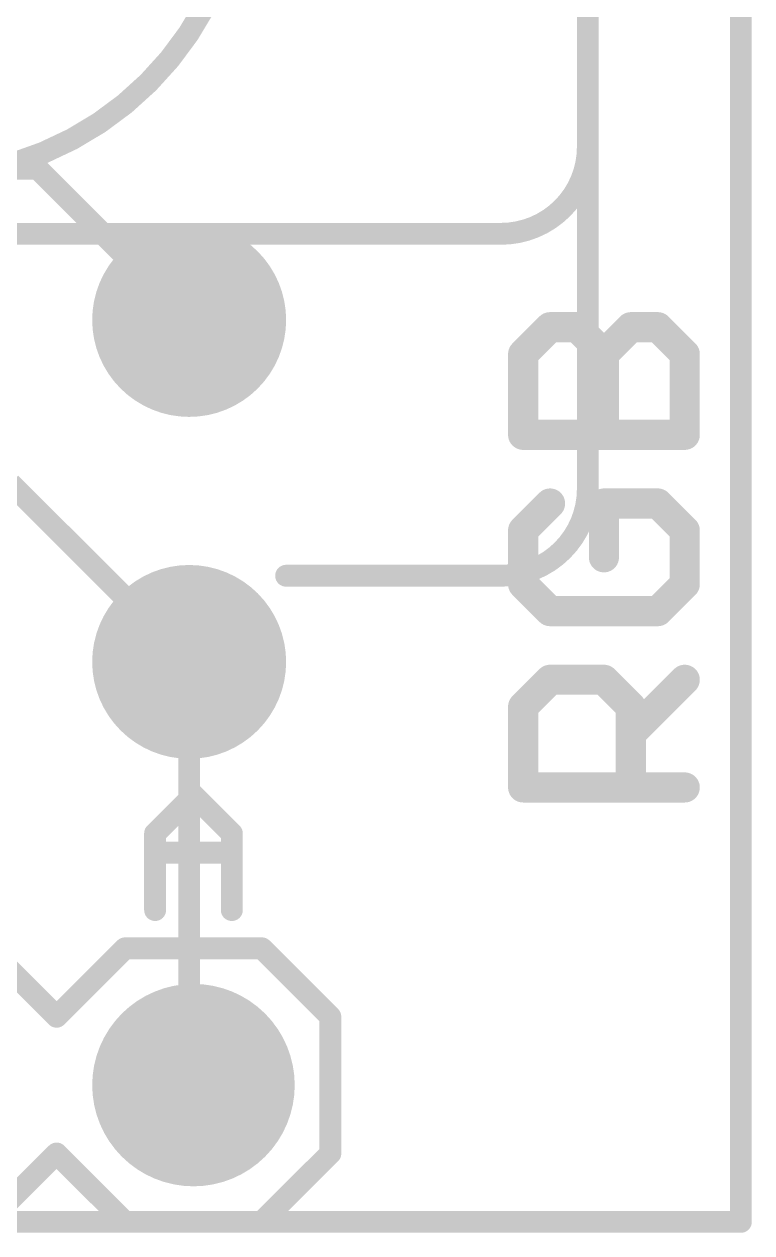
# Model space of a CAD drawing. Extents: x -17.8 to 15.3, y -5.1 to 28.
# Drawn here: x 8.59 to 15.34, y -0.1 to 11.12 of the extents above; entities that cross this region are included whole.
import ezdxf

# ---------------------------------------------------------------- set-up
doc = ezdxf.new("R2010")
doc.units = 0
for name, color, linetype in [('1', 12, 'CONTINUOUS'), ('17', 110, 'CONTINUOUS'), ('20', 53, 'CONTINUOUS'), ('21', 41, 'CONTINUOUS'), ('22', 40, 'CONTINUOUS'), ('51', 53, 'CONTINUOUS')]:
    doc.layers.add(name, color=color, linetype=linetype)

# ---------------------------------------------------------------- blocks, each defined once
blk = doc.blocks.new('RECT')
blk.add_solid([(-0.5, -0.5), (0.5, -0.5), (-0.5, 0.5), (0.5, 0.5)])
blk = doc.blocks.new('ROUNDP')
at = {"const_width": 0.5}
blk.add_lwpolyline([(0, -0.25, 1), (0, 0.25, 1), (0, -0.25)], format="xyb", dxfattribs=at)

msp = doc.modelspace()

# ---------------------------------------------------------------- linework, layer by layer
at = {"layer": '1', "const_width": 0.2032}
for points in [[(4.699, 9.779), (8.716, 9.779)], [(8.716, 9.779), (10.12, 8.375)], [(10.12, 5.2), (8.462, 6.858)], [(10.12, 5.2), (10.12, 1.31)], [(10.12, 1.31), (10.16, 1.27)]]:
    msp.add_lwpolyline(points, dxfattribs=at)
at = {"layer": '1', "const_width": 0.1016}
for points in [[(8.7519, 9.8149, 1), (8.6801, 9.7431)], [(8.716, 9.7282, 1), (8.716, 9.8298)], [(10.0841, 8.3391, 1), (10.1559, 8.4109)], [(10.1708, 5.2, 1), (10.0692, 5.2)], [(10.0841, 5.1641, 1), (10.1559, 5.2359)], [(10.1559, 1.3459, 1), (10.0841, 1.2741)], [(10.0692, 1.31, 1), (10.1708, 1.31)], [(10.1241, 1.2341, 1), (10.1959, 1.3059)]]:
    msp.add_lwpolyline(points, format="xyb", dxfattribs=at)
at = {"layer": '20', "const_width": 0.2032}
for points in [[(15.24, 27.94), (15.24, 0)], [(15.24, 0), (0, 0)]]:
    msp.add_lwpolyline(points, dxfattribs=at)
at = {"layer": '20', "const_width": 0.1016}
for points in [[(15.1892, 0, 1), (15.2908, 0)], [(15.24, -0.0508, 1), (15.24, 0.0508)]]:
    msp.add_lwpolyline(points, format="xyb", dxfattribs=at)
at = {"layer": '21'}
for points, const_width in [([(13.82, 14.175), (13.82, 9.9812)], 0.2032), ([(13.0138, 9.175), (11.02, 9.175)], 0.2032), ([(13.2194, 8.0582), (13.4694, 8.3082)], 0.2794), ([(13.4694, 8.3082), (13.7194, 8.3082)], 0.2794), ([(13.7194, 8.3082), (13.9694, 8.0582)], 0.2794), ([(13.9694, 8.0582), (14.2193, 8.3082)], 0.2794), ([(14.2193, 8.3082), (14.4693, 8.3082)], 0.2794), ([(14.4693, 8.3082), (14.7193, 8.0582)], 0.2794), ([(13.2194, 7.3083), (13.2194, 8.0582)], 0.2794), ([(13.9694, 7.3083), (13.9694, 8.0582)], 0.2794), ([(14.7193, 8.0582), (14.7193, 7.3083)], 0.2794), ([(14.7193, 7.3083), (13.2194, 7.3083)], 0.2794), ([(13.4694, 6.671), (13.2194, 6.4211)], 0.2794), ([(14.4693, 6.671), (13.9694, 6.671)], 0.2794), ([(13.9694, 6.671), (13.9694, 6.1711)], 0.2794), ([(14.7193, 6.4211), (14.4693, 6.671)], 0.2794), ([(13.2194, 6.4211), (13.2194, 5.9211)], 0.2794), ([(14.7193, 5.9211), (14.7193, 6.4211)], 0.2794), ([(13.2194, 5.9211), (13.4694, 5.6711)], 0.2794), ([(14.4693, 5.6711), (14.7193, 5.9211)], 0.2794), ([(13.4694, 5.6711), (14.4693, 5.6711)], 0.2794), ([(13.2194, 4.7839), (13.4694, 5.0339)], 0.2794), ([(13.4694, 5.0339), (13.9694, 5.0339)], 0.2794), ([(13.9694, 5.0339), (14.2193, 4.7839)], 0.2794), ([(14.2193, 4.5339), (14.7193, 5.0339)], 0.2794), ([(13.2194, 4.034), (13.2194, 4.7839)], 0.2794), ([(14.2193, 4.7839), (14.2193, 4.034)], 0.2794), ([(14.7193, 4.034), (13.2194, 4.034)], 0.2794), ([(9.8039, 3.6074), (10.1598, 3.9633)], 0.2032), ([(10.1598, 3.9633), (10.5157, 3.6074)], 0.2032), ([(9.8039, 2.8956), (9.8039, 3.6074)], 0.2032), ([(10.5157, 3.6074), (10.5157, 2.8956)], 0.2032), ([(9.8039, 3.4295), (10.5157, 3.4295)], 0.2032), ([(8.255, 2.54), (8.89, 1.905)], 0.2032), ([(8.89, 1.905), (9.525, 2.54)], 0.2032), ([(9.525, 2.54), (10.795, 2.54)], 0.2032), ([(10.795, 2.54), (11.43, 1.905)], 0.2032), ([(11.43, 1.905), (11.43, 0.635)], 0.2032), ([(8.89, 0.635), (8.255, 0)], 0.2032), ([(9.525, 0), (8.89, 0.635)], 0.2032), ([(11.43, 0.635), (10.795, 0)], 0.2032), ([(10.795, 0), (9.525, 0)], 0.2032)]:
    msp.add_lwpolyline(points, dxfattribs=dict(at, const_width=const_width))
for points, const_width in [([(13.0138, 9.175, 0.4142), (13.82, 9.9812)], 0.2032), ([(13.8708, 9.9812, 1), (13.7692, 9.9812)], 0.1016), ([(13.7692, 9.9812, 1), (13.8708, 9.9812)], 0.1016), ([(11.02, 9.2258, 1), (11.02, 9.1242)], 0.1016), ([(13.0138, 9.2258, 1), (13.0138, 9.1242)], 0.1016), ([(13.0138, 9.1242, 1), (13.0138, 9.2258)], 0.1016), ([(13.4694, 8.378, 1), (13.4694, 8.2383)], 0.1397), ([(13.5188, 8.2588, 1), (13.42, 8.3576)], 0.1397), ([(13.7688, 8.3576, 1), (13.67, 8.2588)], 0.1397), ([(13.7194, 8.2383, 1), (13.7194, 8.378)], 0.1397), ([(14.2193, 8.378, 1), (14.2193, 8.2383)], 0.1397), ([(14.2687, 8.2588, 1), (14.1699, 8.3576)], 0.1397), ([(14.5187, 8.3576, 1), (14.4199, 8.2588)], 0.1397), ([(14.4693, 8.2383, 1), (14.4693, 8.378)], 0.1397), ([(13.2893, 8.0582, 1), (13.1496, 8.0582)], 0.1397), ([(14.0392, 8.0582, 1), (13.8995, 8.0582)], 0.1397), ([(14.7892, 8.0582, 1), (14.6494, 8.0582)], 0.1397), ([(13.17, 8.1076, 1), (13.2688, 8.0088)], 0.1397), ([(13.92, 8.1076, 1), (14.0188, 8.0088)], 0.1397), ([(13.92, 8.0088, 1), (14.0188, 8.1076)], 0.1397), ([(14.6699, 8.0088, 1), (14.7687, 8.1076)], 0.1397), ([(13.2194, 7.3781, 1), (13.2194, 7.2384)], 0.1397), ([(14.7193, 7.2384, 1), (14.7193, 7.3781)], 0.1397), ([(13.1496, 7.3083, 1), (13.2893, 7.3083)], 0.1397), ([(13.8995, 7.3083, 1), (14.0392, 7.3083)], 0.1397), ([(14.6494, 7.3083, 1), (14.7892, 7.3083)], 0.1397), ([(13.5188, 6.6216, 1), (13.42, 6.7204)], 0.1397), ([(14.0392, 6.671, 1), (13.8995, 6.671)], 0.1397), ([(13.9694, 6.7409, 1), (13.9694, 6.6012)], 0.1397), ([(14.5187, 6.7204, 1), (14.4199, 6.6216)], 0.1397), ([(14.4693, 6.6012, 1), (14.4693, 6.7409)], 0.1397), ([(13.2893, 6.4211, 1), (13.1496, 6.4211)], 0.1397), ([(13.17, 6.4705, 1), (13.2688, 6.3717)], 0.1397), ([(14.7892, 6.4211, 1), (14.6494, 6.4211)], 0.1397), ([(14.6699, 6.3717, 1), (14.7687, 6.4705)], 0.1397), ([(13.8995, 6.1711, 1), (14.0392, 6.1711)], 0.1397), ([(13.2688, 5.9705, 1), (13.17, 5.8717)], 0.1397), ([(14.7687, 5.8717, 1), (14.6699, 5.9705)], 0.1397), ([(13.1496, 5.9211, 1), (13.2893, 5.9211)], 0.1397), ([(14.6494, 5.9211, 1), (14.7892, 5.9211)], 0.1397), ([(13.4694, 5.741, 1), (13.4694, 5.6013)], 0.1397), ([(13.42, 5.6217, 1), (13.5188, 5.7205)], 0.1397), ([(14.4199, 5.7205, 1), (14.5187, 5.6217)], 0.1397), ([(14.4693, 5.6013, 1), (14.4693, 5.741)], 0.1397), ([(13.4694, 5.1037, 1), (13.4694, 4.964)], 0.1397), ([(13.5188, 4.9845, 1), (13.42, 5.0833)], 0.1397), ([(14.0188, 5.0833, 1), (13.92, 4.9845)], 0.1397), ([(13.9694, 4.964, 1), (13.9694, 5.1037)], 0.1397), ([(14.7687, 4.9845, 1), (14.6699, 5.0833)], 0.1397), ([(13.2893, 4.7839, 1), (13.1496, 4.7839)], 0.1397), ([(13.17, 4.8333, 1), (13.2688, 4.7345)], 0.1397), ([(14.2892, 4.7839, 1), (14.1495, 4.7839)], 0.1397), ([(14.1699, 4.7345, 1), (14.2687, 4.8333)], 0.1397), ([(14.1699, 4.5833, 1), (14.2687, 4.4845)], 0.1397), ([(13.2194, 4.1038, 1), (13.2194, 3.9641)], 0.1397), ([(14.7193, 3.9641, 1), (14.7193, 4.1038)], 0.1397), ([(10.1957, 3.9992, 1), (10.1239, 3.9274)], 0.1016), ([(10.1957, 3.9274, 1), (10.1239, 3.9992)], 0.1016), ([(13.1496, 4.034, 1), (13.2893, 4.034)], 0.1397), ([(14.1495, 4.034, 1), (14.2892, 4.034)], 0.1397), ([(9.8547, 3.6074, 1), (9.7531, 3.6074)], 0.1016), ([(10.5665, 3.6074, 1), (10.4649, 3.6074)], 0.1016), ([(9.768, 3.6433, 1), (9.8398, 3.5715)], 0.1016), ([(10.4798, 3.5715, 1), (10.5516, 3.6433)], 0.1016), ([(9.8039, 3.4803, 1), (9.8039, 3.3787)], 0.1016), ([(10.5157, 3.3787, 1), (10.5157, 3.4803)], 0.1016), ([(9.7531, 2.8956, 1), (9.8547, 2.8956)], 0.1016), ([(10.4649, 2.8956, 1), (10.5665, 2.8956)], 0.1016), ([(9.525, 2.5908, 1), (9.525, 2.4892)], 0.1016), ([(9.5609, 2.5041, 1), (9.4891, 2.5759)], 0.1016), ([(10.8309, 2.5759, 1), (10.7591, 2.5041)], 0.1016), ([(10.795, 2.4892, 1), (10.795, 2.5908)], 0.1016), ([(8.8541, 1.9409, 1), (8.9259, 1.8691)], 0.1016), ([(8.8541, 1.8691, 1), (8.9259, 1.9409)], 0.1016), ([(11.4808, 1.905, 1), (11.3792, 1.905)], 0.1016), ([(11.3941, 1.8691, 1), (11.4659, 1.9409)], 0.1016), ([(8.9259, 0.6709, 1), (8.8541, 0.5991)], 0.1016), ([(8.9259, 0.5991, 1), (8.8541, 0.6709)], 0.1016), ([(11.3792, 0.635, 1), (11.4808, 0.635)], 0.1016), ([(11.4659, 0.5991, 1), (11.3941, 0.6709)], 0.1016), ([(9.525, 0.0508, 1), (9.525, -0.0508)], 0.1016), ([(9.4891, -0.0359, 1), (9.5609, 0.0359)], 0.1016), ([(10.7591, 0.0359, 1), (10.8309, -0.0359)], 0.1016), ([(10.795, -0.0508, 1), (10.795, 0.0508)], 0.1016)]:
    msp.add_lwpolyline(points, format="xyb", dxfattribs=dict(at, const_width=const_width))
at = {"layer": '22'}
for points, const_width in [([(7.62, 9.7, 1), (7.62, 15.7, 1), (7.62, 9.7)], 0.2032), ([(13.8708, 11, 1), (13.7692, 11)], 0.1016), ([(13.0138, 6, 0.4142), (13.82, 6.8062)], 0.2032), ([(13.8708, 6.8062, 1), (13.7692, 6.8062)], 0.1016), ([(13.7692, 6.8062, 1), (13.8708, 6.8062)], 0.1016), ([(11.02, 6.0508, 1), (11.02, 5.9492)], 0.1016), ([(13.0138, 6.0508, 1), (13.0138, 5.9492)], 0.1016), ([(13.0138, 5.9492, 1), (13.0138, 6.0508)], 0.1016), ([(10.1961, 3.9992, 1), (10.1243, 3.9274)], 0.1016), ([(10.1961, 3.9274, 1), (10.1243, 3.9992)], 0.1016), ([(9.8551, 3.6074, 1), (9.7535, 3.6074)], 0.1016), ([(10.5669, 3.6074, 1), (10.4653, 3.6074)], 0.1016), ([(9.7684, 3.6433, 1), (9.8402, 3.5715)], 0.1016), ([(10.4802, 3.5715, 1), (10.552, 3.6433)], 0.1016), ([(9.8043, 3.4803, 1), (9.8043, 3.3787)], 0.1016), ([(10.5161, 3.3787, 1), (10.5161, 3.4803)], 0.1016), ([(9.7535, 2.8956, 1), (9.8551, 2.8956)], 0.1016), ([(10.4653, 2.8956, 1), (10.5669, 2.8956)], 0.1016)]:
    msp.add_lwpolyline(points, format="xyb", dxfattribs=dict(at, const_width=const_width))
at = {"layer": '22', "const_width": 0.2032}
for points in [[(13.82, 11), (13.82, 6.8062)], [(13.0138, 6), (11.02, 6)], [(10.1602, 3.9633), (9.8043, 3.6074)], [(10.5161, 3.6074), (10.1602, 3.9633)], [(9.8043, 3.6074), (9.8043, 2.8956)], [(10.5161, 2.8956), (10.5161, 3.6074)], [(10.5161, 3.4295), (9.8043, 3.4295)]]:
    msp.add_lwpolyline(points, dxfattribs=at)
at = {"layer": '51', "const_width": 0.2032}
msp.add_lwpolyline([(11.02, 9.175), (4.22, 9.175)], dxfattribs=at)
at = {"layer": '51', "const_width": 0.1016}
msp.add_lwpolyline([(11.02, 9.1242, 1), (11.02, 9.2258)], format="xyb", dxfattribs=at)

# ---------------------------------------------------------------- block references
at = {"layer": '17', "xscale": 1.8, "yscale": 1.8}
msp.add_blockref('ROUNDP', (10.12, 8.375), dxfattribs=at)
msp.add_blockref('ROUNDP', (10.12, 8.375), dxfattribs=at)
at = {"layer": '17'}
for p, xscale, yscale, rotation in [((10.12, 5.2), 1.8, 1.8, 180), ((10.12, 5.2), 1.8, 1.8, 180), ((10.16, 1.27), 1.8796, 1.8796, 90), ((10.16, 1.27), 1.8796, 1.8796, 90)]:
    msp.add_blockref('ROUNDP', p, dxfattribs=dict(at, xscale=xscale, yscale=yscale, rotation=rotation))
at = {"layer": '51', "xscale": 0.508, "yscale": 0.508}
msp.add_blockref('RECT', (10.16, 1.27), dxfattribs=at)

doc.saveas('drawing.dxf')
